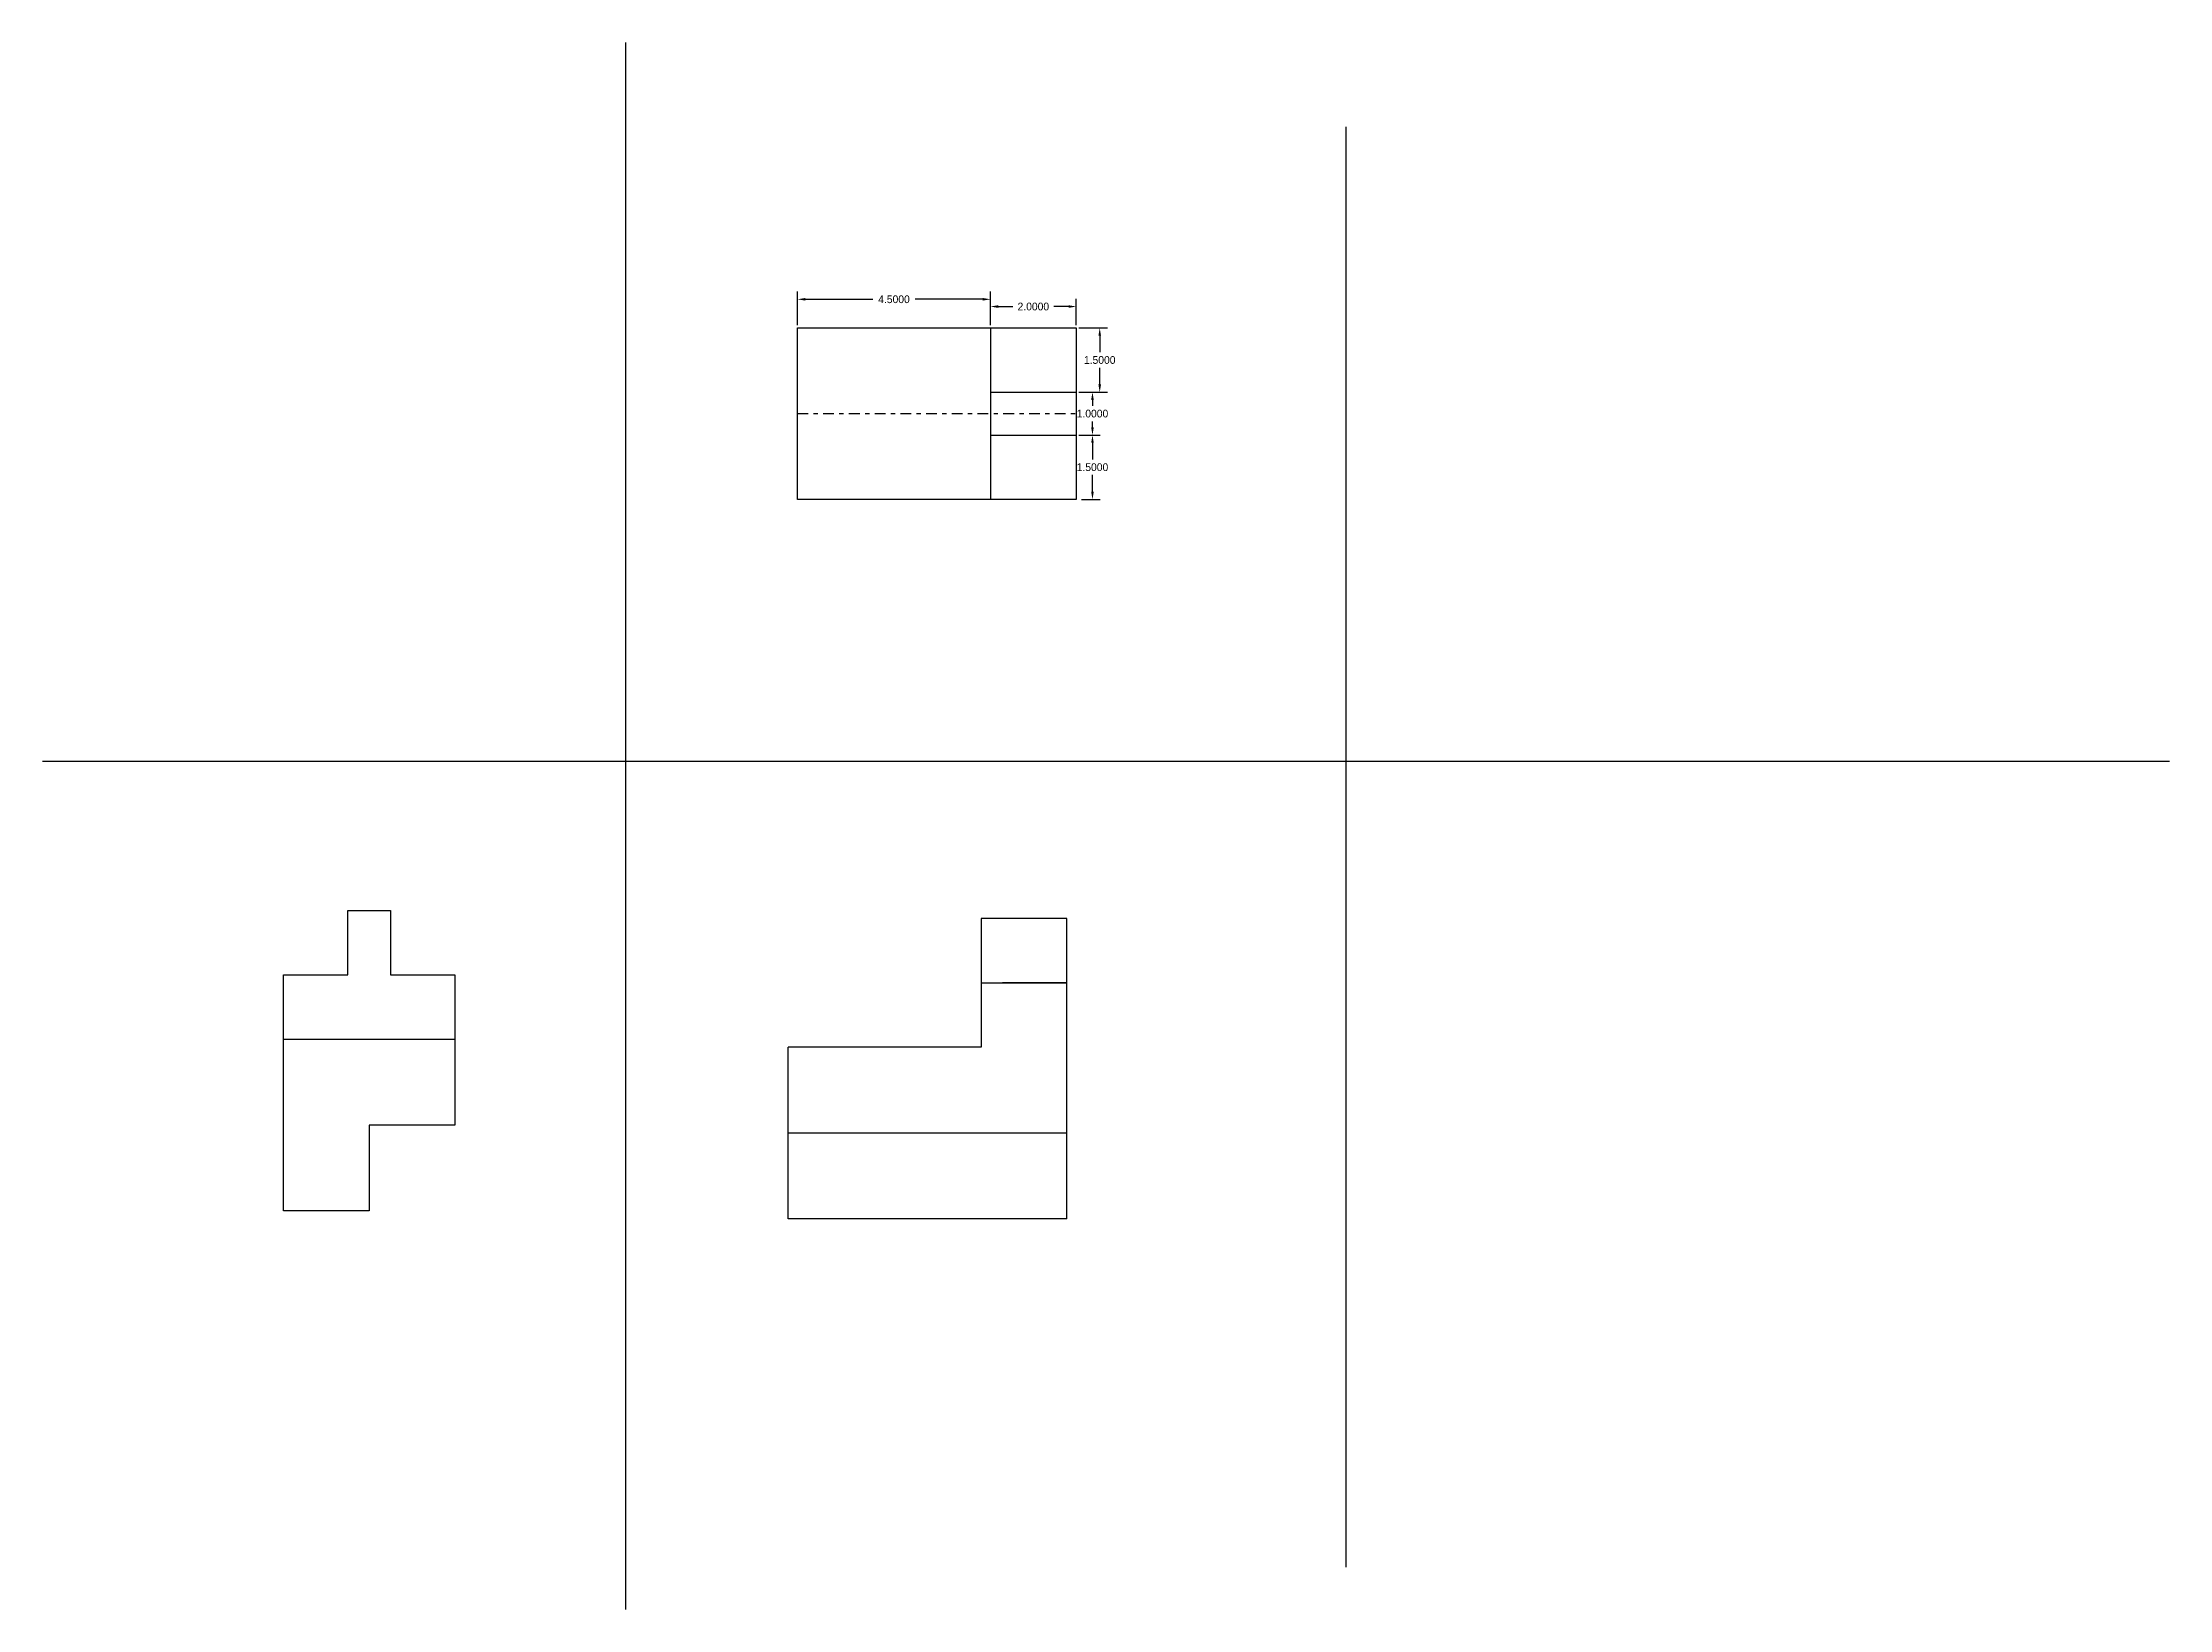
# Model space of a CAD drawing. Header units: inches. Extents: x 39 to 88.6, y 3.6 to 40.2.
import ezdxf

# ---------------------------------------------------------------- set-up
doc = ezdxf.new("R2010")
doc.units = ezdxf.units.IN
doc.header["$MEASUREMENT"] = 0
doc.linetypes.add('DASHDOT2', pattern=[0.5, 0.25, -0.125, 0, -0.125])
doc.dimstyles.get("Standard").update_dxf_attribs({"dimtxt": 0.18, "dimasz": 0.18, "dimexe": 0.18, "dimexo": 0.0625, "dimgap": 0.09, "dimtad": 0, "dimtih": 1, "dimtoh": 1, "dimdec": 4, "dimzin": 0, "dimdsep": 46, "dimtxsty": 'Standard', "dimcen": 0.09, "dimadec": 0, "dimazin": 0, "dimtfac": 1, "dimtdec": 4, "dimtofl": 0, "dimtmove": 0, "dimatfit": 3, "dimfxl": 1, "dimtolj": 1, "dimtzin": 0, "dimarcsym": 0})

# ---------------------------------------------------------------- blocks, each defined once
blk = doc.blocks.new('*D8')
at = {"color": 0, "lineweight": -2}
for p, q in [((56.651, 33.579), (56.651, 34.363)), ((61.151, 33.579), (61.151, 34.363)), ((56.831, 34.183), (58.406, 34.183)), ((60.971, 34.183), (59.396, 34.183))]:
    blk.add_line(p, q, dxfattribs=at)
at = {"color": 0}
for points in [[(56.831, 34.213), (56.831, 34.153), (56.651, 34.183)], [(60.971, 34.213), (60.971, 34.153), (61.151, 34.183)]]:
    blk.add_solid(points, dxfattribs=at)
at = {"layer": 'Defpoints', "color": 0}
for p in [(61.151, 34.183), (56.651, 33.517), (61.151, 33.517)]:
    blk.add_point(p, dxfattribs=at)
at = {"color": 0, "insert": (58.901, 34.183), "char_height": 0.18, "attachment_point": 5}
blk.add_mtext('\\A1;4.5000', dxfattribs=at)
blk = doc.blocks.new('*D9')
at = {"color": 0, "lineweight": -2}
for p, q in [((61.151, 33.579), (61.151, 34.194)), ((61.331, 34.014), (61.671, 34.014)), ((62.971, 34.014), (62.631, 34.014)), ((63.151, 33.579), (63.151, 34.194))]:
    blk.add_line(p, q, dxfattribs=at)
at = {"color": 0}
for points in [[(61.331, 34.044), (61.331, 33.984), (61.151, 34.014)], [(62.971, 34.044), (62.971, 33.984), (63.151, 34.014)]]:
    blk.add_solid(points, dxfattribs=at)
at = {"layer": 'Defpoints', "color": 0}
for p in [(63.151, 34.014), (61.151, 33.517), (63.151, 33.517)]:
    blk.add_point(p, dxfattribs=at)
at = {"color": 0, "insert": (62.151, 34.014), "char_height": 0.18, "attachment_point": 5}
blk.add_mtext('\\A1;2.0000', dxfattribs=at)
blk = doc.blocks.new('*D10')
at = {"color": 0, "lineweight": -2}
for p, q in [((63.213, 33.517), (63.879, 33.517)), ((63.699, 33.337), (63.699, 32.947)), ((63.699, 32.197), (63.699, 32.587)), ((63.213, 32.017), (63.879, 32.017))]:
    blk.add_line(p, q, dxfattribs=at)
at = {"color": 0}
for points in [[(63.669, 33.337), (63.729, 33.337), (63.699, 33.517)], [(63.669, 32.197), (63.729, 32.197), (63.699, 32.017)]]:
    blk.add_solid(points, dxfattribs=at)
at = {"layer": 'Defpoints', "color": 0}
for p in [(63.151, 33.517), (63.151, 32.017), (63.699, 32.017)]:
    blk.add_point(p, dxfattribs=at)
at = {"color": 0, "insert": (63.699, 32.767), "char_height": 0.18, "attachment_point": 5}
blk.add_mtext('\\A1;1.5000', dxfattribs=at)
blk = doc.blocks.new('*D11')
at = {"color": 0, "lineweight": -2}
for p, q in [((63.213, 32.017), (63.71, 32.017)), ((63.53, 31.837), (63.53, 31.697)), ((63.53, 31.197), (63.53, 31.337)), ((63.213, 31.017), (63.71, 31.017))]:
    blk.add_line(p, q, dxfattribs=at)
at = {"color": 0}
for points in [[(63.5, 31.837), (63.56, 31.837), (63.53, 32.017)], [(63.5, 31.197), (63.56, 31.197), (63.53, 31.017)]]:
    blk.add_solid(points, dxfattribs=at)
at = {"layer": 'Defpoints', "color": 0}
for p in [(63.151, 32.017), (63.151, 31.017), (63.53, 31.017)]:
    blk.add_point(p, dxfattribs=at)
at = {"color": 0, "insert": (63.53, 31.517), "char_height": 0.18, "attachment_point": 5}
blk.add_mtext('\\A1;1.0000', dxfattribs=at)
blk = doc.blocks.new('*D12')
at = {"color": 0, "lineweight": -2}
for p, q in [((63.276, 31.017), (63.71, 31.017)), ((63.53, 30.837), (63.53, 30.447)), ((63.53, 29.697), (63.53, 30.087)), ((63.276, 29.517), (63.71, 29.517))]:
    blk.add_line(p, q, dxfattribs=at)
at = {"color": 0}
for points in [[(63.5, 30.837), (63.56, 30.837), (63.53, 31.017)], [(63.5, 29.697), (63.56, 29.697), (63.53, 29.517)]]:
    blk.add_solid(points, dxfattribs=at)
at = {"layer": 'Defpoints', "color": 0}
for p in [(63.213, 31.017), (63.213, 29.517), (63.53, 29.517)]:
    blk.add_point(p, dxfattribs=at)
at = {"color": 0, "insert": (63.53, 30.267), "char_height": 0.18, "attachment_point": 5}
blk.add_mtext('\\A1;1.5000', dxfattribs=at)

msp = doc.modelspace()

# ---------------------------------------------------------------- linework, layer by layer
for p, q in [((52.6352, 40.17103), (52.6352, 3.62938)), ((69.43601, 38.20547), (69.43601, 4.61216)), ((56.65065, 33.51675), (61.15065, 33.51675)), ((56.65065, 31.51675), (56.65065, 33.51675)), ((61.15065, 33.51675), (63.15065, 33.51675)), ((61.15065, 33.51675), (61.15065, 32.01675)), ((63.15065, 33.51675), (63.15065, 32.01675)), ((61.15065, 32.01675), (61.15065, 31.01675)), ((61.15065, 32.01675), (63.15065, 32.01675)), ((63.15065, 32.01675), (63.15065, 31.01675)), ((56.65065, 29.51675), (56.65065, 31.51675)), ((61.15065, 31.01675), (61.15065, 29.51675)), ((61.15065, 31.01675), (63.15065, 31.01675)), ((63.15065, 31.01675), (63.15065, 29.51675)), ((61.15065, 29.51675), (56.65065, 29.51675)), ((63.15065, 29.51675), (61.15065, 29.51675)), ((39.0412, 23.41099), (88.64971, 23.41099)), ((46.15826, 18.42669), (46.15826, 19.92669)), ((46.15826, 19.92669), (47.15826, 19.92669)), ((47.15826, 19.92669), (47.15826, 18.42669)), ((62.93482, 19.74248), (60.93482, 19.74248)), ((60.93482, 19.74248), (60.93482, 18.24248)), ((62.93482, 18.24248), (62.93482, 19.74248)), ((44.65826, 16.92669), (44.65826, 18.42669)), ((44.65826, 18.42669), (46.15826, 18.42669)), ((47.15826, 18.42669), (48.65826, 18.42669)), ((48.65826, 18.42669), (48.65826, 16.92669)), ((60.93482, 18.24248), (62.93482, 18.24248)), ((60.93482, 18.24248), (60.93482, 16.74248)), ((62.93482, 18.24248), (61.43482, 18.24248)), ((62.93482, 14.74248), (62.93482, 18.24248)), ((62.93482, 18.24248), (62.93482, 18.24248)), ((44.65826, 12.92669), (44.65826, 16.92669)), ((44.65826, 16.92669), (48.65826, 16.92669)), ((48.65826, 16.92669), (48.65826, 14.92669)), ((60.93482, 16.74248), (56.43482, 16.74248)), ((56.43482, 14.74248), (56.43482, 16.74248)), ((48.65826, 14.92669), (46.65826, 14.92669)), ((46.65826, 14.92669), (46.65826, 12.92669)), ((56.43482, 12.74248), (56.43482, 14.74248)), ((56.43482, 14.74248), (62.93482, 14.74248)), ((62.93482, 12.74248), (62.93482, 14.74248)), ((46.65826, 12.92669), (44.65826, 12.92669)), ((62.93482, 12.74248), (56.43482, 12.74248))]:
    msp.add_line(p, q)
at = {"linetype": 'DASHDOT2'}
msp.add_line((56.65065, 31.51675), (63.15065, 31.51675), dxfattribs=at)

# ---------------------------------------------------------------- dimensions: what is measured, and where the dimension line sits
for base, p1, p2, picture, middle in [((61.15065, 34.1833), (56.65065, 33.51675), (61.15065, 33.51675), '*D8', (58.90065, 34.1833)), ((63.15065, 34.01386), (61.15065, 33.51675), (63.15065, 33.51675), '*D9', (62.15065, 34.01386))]:
    dim = msp.add_linear_dim(base=base, p1=p1, p2=p2, dimstyle='Standard')
    dim.commit()
    dim.dimension.update_dxf_attribs({"geometry": picture, "text_midpoint": middle})
for base, p1, p2, picture, middle in [((63.69915, 32.01675), (63.15065, 33.51675), (63.15065, 32.01675), '*D10', (63.69915, 32.76675)), ((63.52955, 31.01675), (63.15065, 32.01675), (63.15065, 31.01675), '*D11', (63.52955, 31.51675)), ((63.52955, 29.51675), (63.21315, 31.01675), (63.21315, 29.51675), '*D12', (63.52955, 30.26675))]:
    dim = msp.add_linear_dim(base=base, p1=p1, p2=p2, angle=90, dimstyle='Standard')
    dim.commit()
    dim.dimension.update_dxf_attribs({"geometry": picture, "text_midpoint": middle})

doc.saveas('drawing.dxf')
